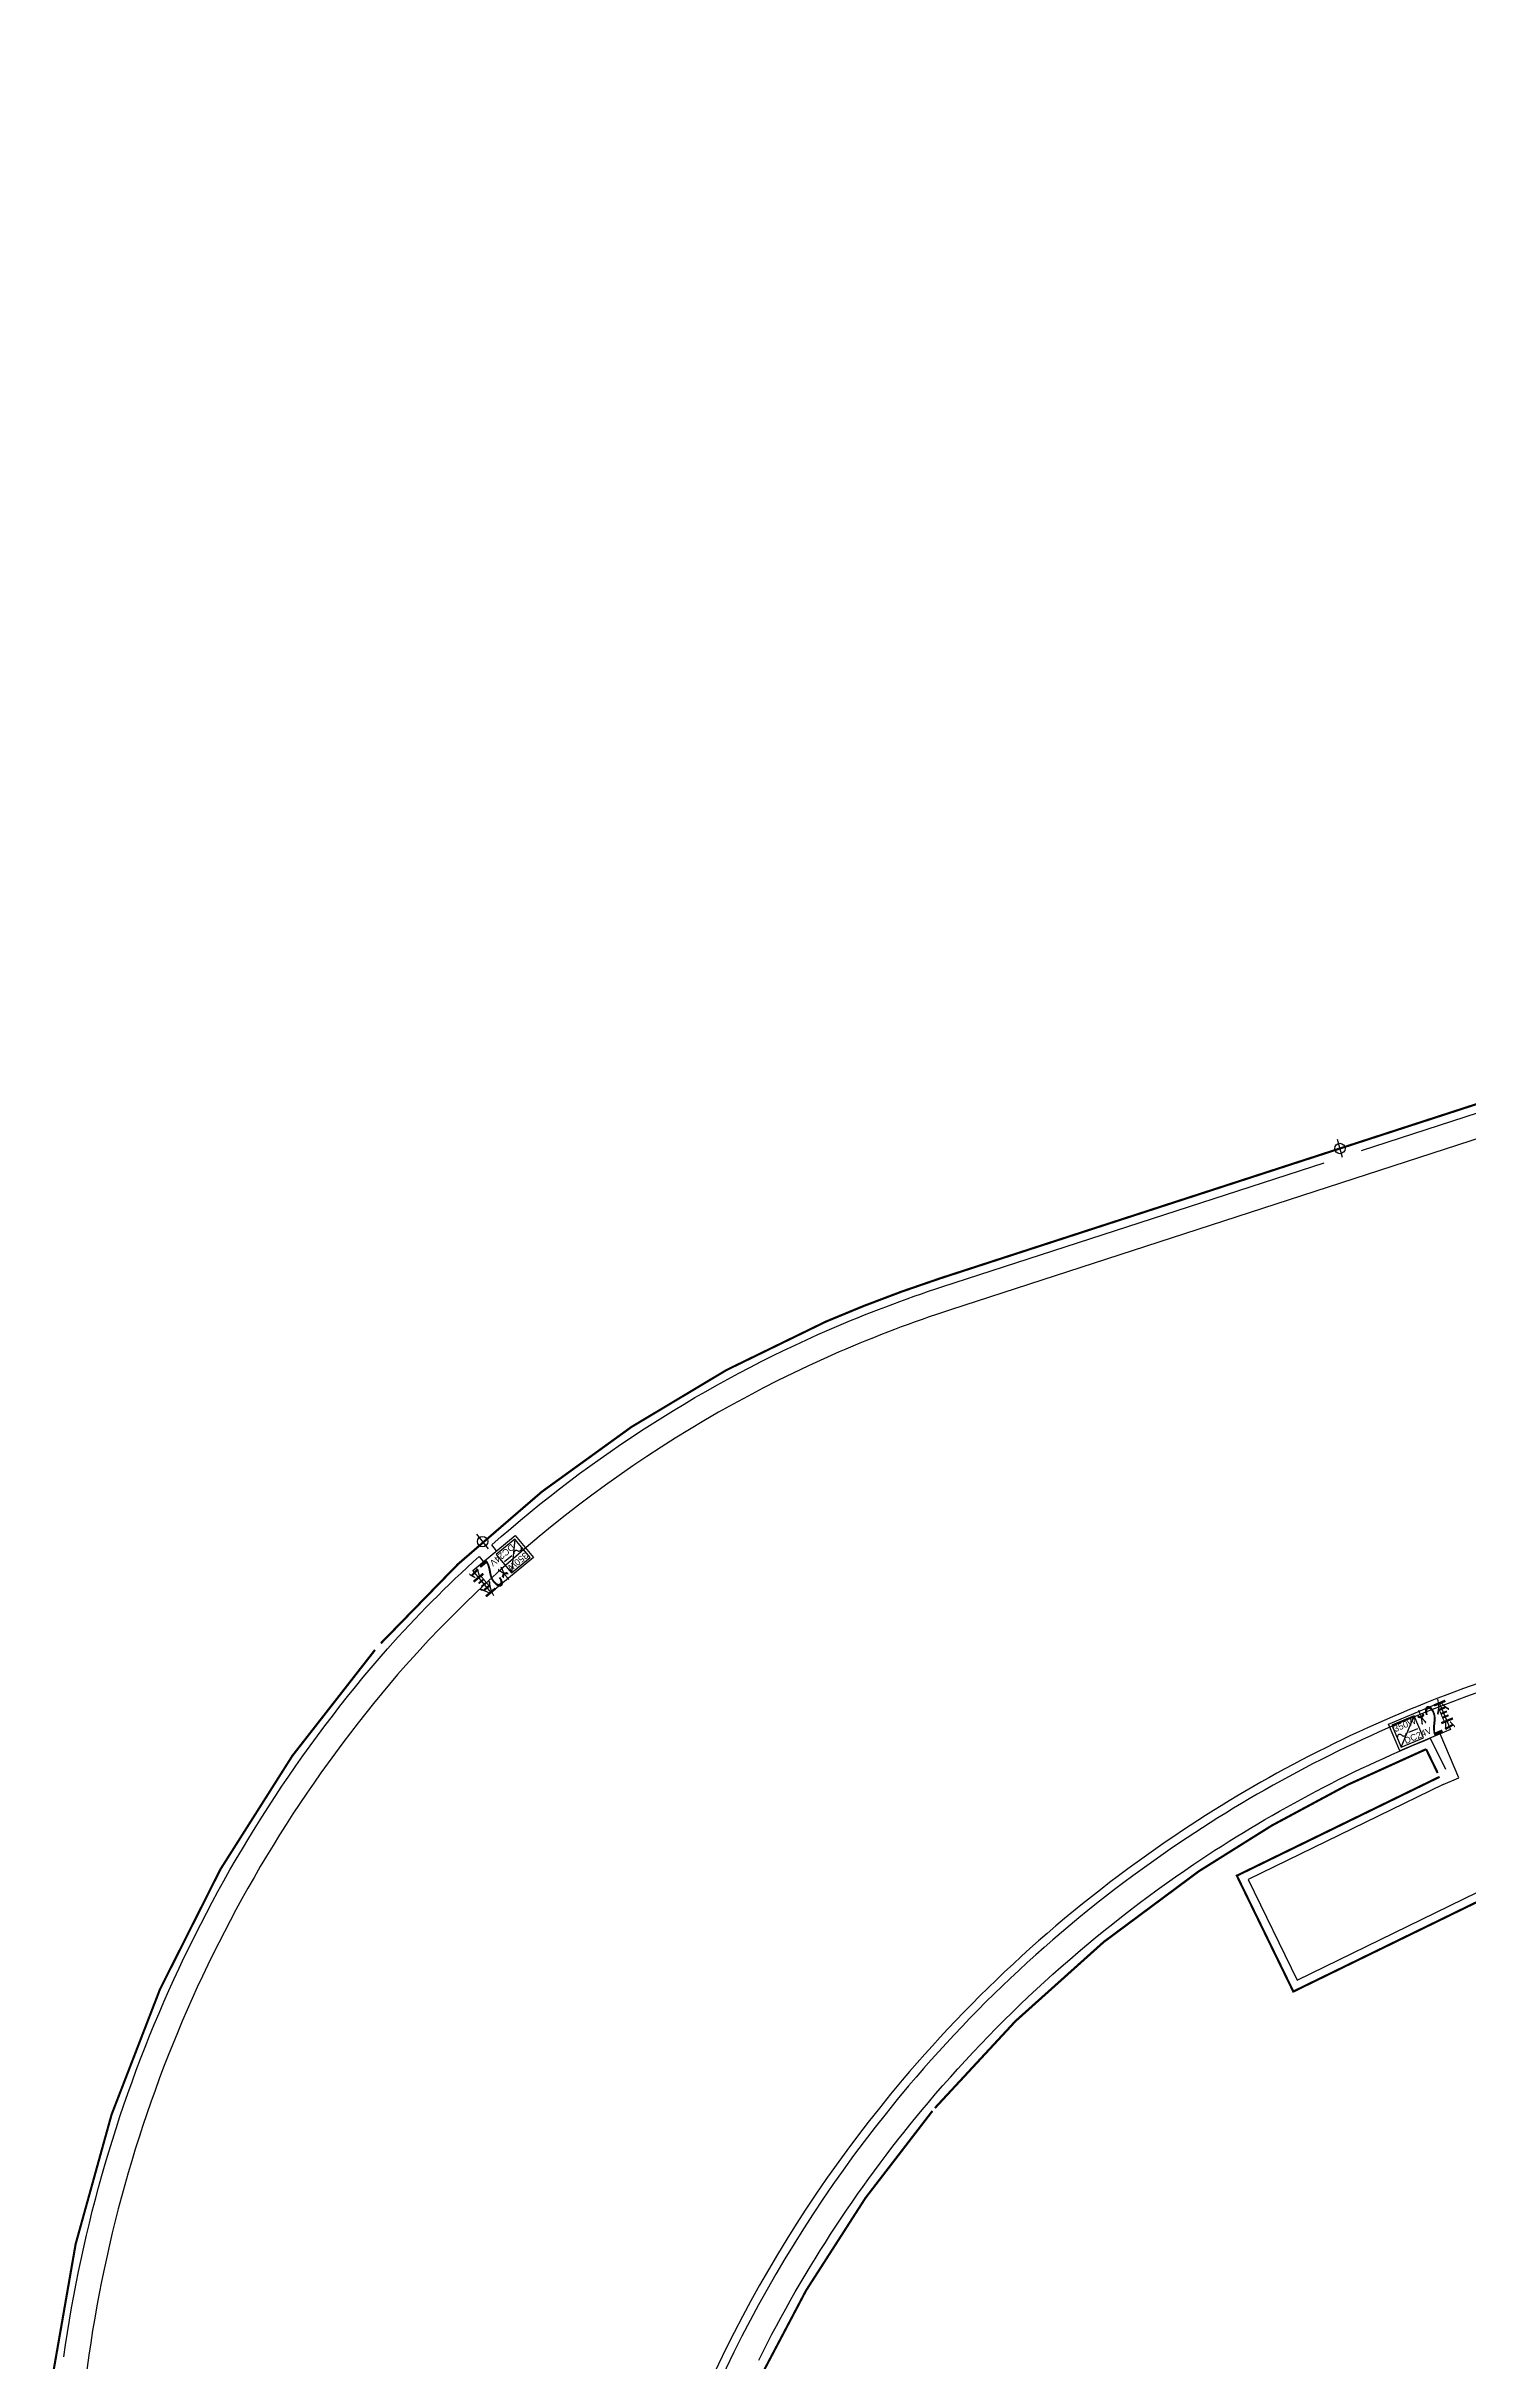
# Model space of a CAD drawing. Header units: inches. Extents: x -187843 to 1582678, y -554589 to 1835338.
# Drawn here: x 1234420 to 1267525, y -380317 to -326415 of the extents above; entities that cross this region are included whole.
import ezdxf
from ezdxf.lldxf.tags import DXFTag

# ---------------------------------------------------------------- set-up
doc = ezdxf.new("R2010")
doc.units = ezdxf.units.IN
doc.header["$MEASUREMENT"] = 0
doc.layers.get('0').update_dxf_attribs({"color": 253})
for name, color, linetype in [('0-LIGHT-TXT', 90, 'Continuous'), ('0-SL01', 1, 'Continuous'), ('0-开关电源', 3, 'Continuous'), ('LT-220V', 5, 'Continuous'), ('LT-24V', 4, 'Continuous')]:
    doc.layers.add(name, color=color, linetype=linetype)
doc.styles.add('SMDEI', font='smsim.shx', dxfattribs={"width": 0.75, "bigfont": 'smfs.shx'})
doc.styles.get("Standard").update_dxf_attribs({"font": 'arial.ttf'})
tags = doc.linetypes.add('SL01_LINE', pattern='A,0.3,-0.3,["SL01",Standard,S=0.2,R=-0.1,X=-0.1,Y=-0.1],-1.2', length=1.8).pattern_tags.tags
tags[6] = DXFTag(74, 10)

# ---------------------------------------------------------------- blocks, each defined once
blk = doc.blocks.new('LEDDR01')
at = {"layer": '0-开关电源'}
for p, q in [((-224, 0), (224, 448)), ((19, 205), (198, 205))]:
    blk.add_line(p, q, dxfattribs=at)
blk.add_lwpolyline([(-224, 0), (224, 0), (224, 448), (-224, 448)], close=True, dxfattribs=at)
for centre, start, end in [((-171, 187), 19.4712, 160.5288), ((-81, 219), 199.4712, 340.5288)]:
    blk.add_arc(centre, 47.5, start, end, dxfattribs=at)
at = {"color": 3}
for s, p in [('350W', (-219, 302)), ('DC24V', (-122, 21))]:
    blk.add_text(s, height=120, dxfattribs=at).set_placement(p)
blk = doc.blocks.new('分割')
at = {"layer": 'LT-220V'}
blk.add_lwpolyline([(-168, 141), (166, -144)], dxfattribs=at)
blk.add_circle((0, 0), 121, dxfattribs=at)

msp = doc.modelspace()

# ---------------------------------------------------------------- linework, layer by layer
at = {"layer": '0-LIGHT-TXT', "color": 7}
for points in [[(1245759, -361598), (1244773, -362413), (1244345, -361895), (1245331, -361080)], [(1265661, -365475), (1266841, -364979), (1267101, -365598), (1265922, -366094)]]:
    msp.add_lwpolyline(points, close=True, dxfattribs=at)
at = {"layer": '0-SL01', "linetype": 'SL01_LINE', "const_width": 50}
for points in [[(1242207, -363593, -0.108312), (1252567, -356103, -0.022619), (1255225, -355097, -0.000001), (1281262, -346637, -0.000625), (1284198, -345683, 0.418777), (1290552, -334390, -0.059762), (1286476, -307224, -0.048483), (1288013, -282168, 0.200801), (1287831, -281417, 1.373933)], [(1256705, -426470, -0.026895), (1239237, -399905, -0.164762), (1234565, -380660, -0.148101), (1242071, -363746, 0.377535)], [(1255102, -374412, -0.069069), (1261243, -368901, -0.05018), (1266534, -366058), (1266804, -366612)], [(1261757, -422541, -0.008338), (1257849, -417333, 0.266773), (1256031, -416517, -0.232854), (1253384, -415943, -0.070922), (1252819, -415331, -0.096355), (1246184, -402272, -0.097076), (1245331, -389626, -0.281954), (1247259, -387221, 0.016799), (1248046, -386973, 0.218697), (1249125, -385700, -0.106904), (1255044, -374480, -0.105981)]]:
    msp.add_lwpolyline(points, format="xyb", dxfattribs=at)
msp.add_lwpolyline([(1266848, -366702), (1262129, -369003), (1263444, -371700), (1269601, -368697), (1268286, -366001)], dxfattribs=at)
at = {"layer": 'LT-220V'}
for points in [[(1328996, -257682), (1327782, -257929), (1326997, -261353), (1296999, -254204, 0.104873), (1287579, -307178), (1287246, -307190, 0.059777), (1291294, -334181, -0.418072), (1284418, -346421, 0.000621), (1281500, -347369), (1255464, -355829, 0.022602), (1252873, -356810, 0.108266), (1242785, -364103, 0.149711), (1235332, -380741, 0.164767), (1239895, -399504, 0.024072), (1255355, -423310)], [(1288993, -302603, 0.063452), (1293056, -334488, 0.007036), (1294002, -337939), (1293428, -338104), (1294144, -340492), (1294714, -340314, 0.003261), (1295217, -341895, 0.017921), (1298341, -350454), (1297573, -364985, -0.001773), (1297260, -364998, -0.062783), (1286244, -364058, 0.06622), (1277717, -362974, 0.090833), (1266820, -365080, 0.05538), (1260795, -368238, 0.069069), (1254490, -373896, 0.107654), (1248355, -385484, -0.211045), (1247739, -386233, -0.01644), (1247018, -386458, 0.284249), (1244537, -389525, 0.08002), (1244897, -400253, -0.08002)], [(1288793, -302603, 0.063452), (1292863, -334538, 0.006643), (1293755, -337802), (1293178, -337968), (1294010, -340743), (1294583, -340565, 0.002868), (1295026, -341957, 0.017833), (1298139, -350488), (1297383, -364793, -0.000745), (1297252, -364798, -0.062756), (1286290, -363863, 0.066186), (1277716, -362774, 0.090836), (1266747, -364894, 0.05538), (1260684, -368072, 0.069069), (1254338, -373767, 0.107654), (1248162, -385430, -0.207746), (1247660, -386049, -0.004566), (1247465, -386114), (1247503, -386213, -0.84342), (1247911, -387265), (1247974, -387428, 0.092222), (1247841, -399653, -0.092222)]]:
    msp.add_lwpolyline(points, format="xyb", dxfattribs=at)
at = {"layer": 'LT-24V', "color": 4}
for points in [[(1265027, -352122), (1281324, -346827, -0.000624), (1284255, -345875, 0.029303), (1285287, -345528), (1285357, -345705)], [(1244900, -361437), (1244788, -361302, -0.079088), (1252646, -356287, -0.022615), (1255288, -355287), (1264158, -352405)], [(1234827, -380207, -0.145966), (1242357, -363725, -0.025586), (1244491, -361569), (1244591, -361691)], [(1251001, -380278, -0.059623), (1254949, -374283, -0.069069), (1261131, -368735, -0.051742), (1266631, -365801), (1266984, -366525)]]:
    msp.add_lwpolyline(points, format="xyb", dxfattribs=at)
for points in [[(1266935, -366882), (1267295, -366722), (1266864, -365698)], [(1266935, -366882), (1262396, -369095), (1263536, -371432), (1269333, -368605), (1268106, -366089)]]:
    msp.add_lwpolyline(points, dxfattribs=at)

# ---------------------------------------------------------------- block references
at = {"layer": '0-开关电源', "color": 3, "xscale": 1.25, "yscale": 1.25, "zscale": 1.25}
for p, rotation in [((1245108, -361345), 219.5636140331562), ((1266212, -365905), 22.82135527119406)]:
    msp.add_blockref('LEDDR01', p, dxfattribs=dict(at, rotation=rotation))
at = {"layer": 'LT-220V'}
for p, rotation in [((1264529, -352074), 144.9888197484048), ((1244573, -361225), 168.5902370511985)]:
    msp.add_blockref('分割', p, dxfattribs=dict(at, rotation=rotation))

# ---------------------------------------------------------------- texts
at = {"layer": '0-LIGHT-TXT', "color": 7, "style": 'SMDEI', "width": 0.5}
for rotation, p in [(219.5636, (1244810, -361511)), (22.8214, (1266545, -365832))]:
    msp.add_text('*2套', height=700, rotation=rotation, dxfattribs=at).set_placement(p)

doc.saveas('drawing.dxf')
